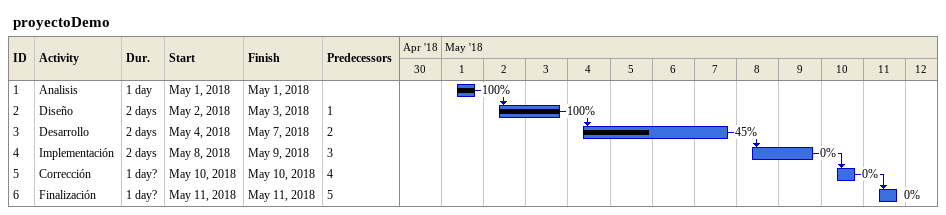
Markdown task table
proyectoDemo

| ID | Task | Duration | Start | Finish | Predecessors | % complete |
|---|---|---|---|---|---|---|
| 1 | Analisis | 1d | 2018-05-01 | 2018-05-01 |  | 100 |
| 2 | Diseño | 2d | 2018-05-02 | 2018-05-03 | 1 | 100 |
| 3 | Desarrollo | 2d | 2018-05-04 | 2018-05-07 | 2 | 45 |
| 4 | Implementación | 2d | 2018-05-08 | 2018-05-09 | 3 | 0 |
| 5 | Corrección | 1d? | 2018-05-10 | 2018-05-10 | 4 | 0 |
| 6 | Finalización | 1d? | 2018-05-11 | 2018-05-11 | 5 | 0 |
